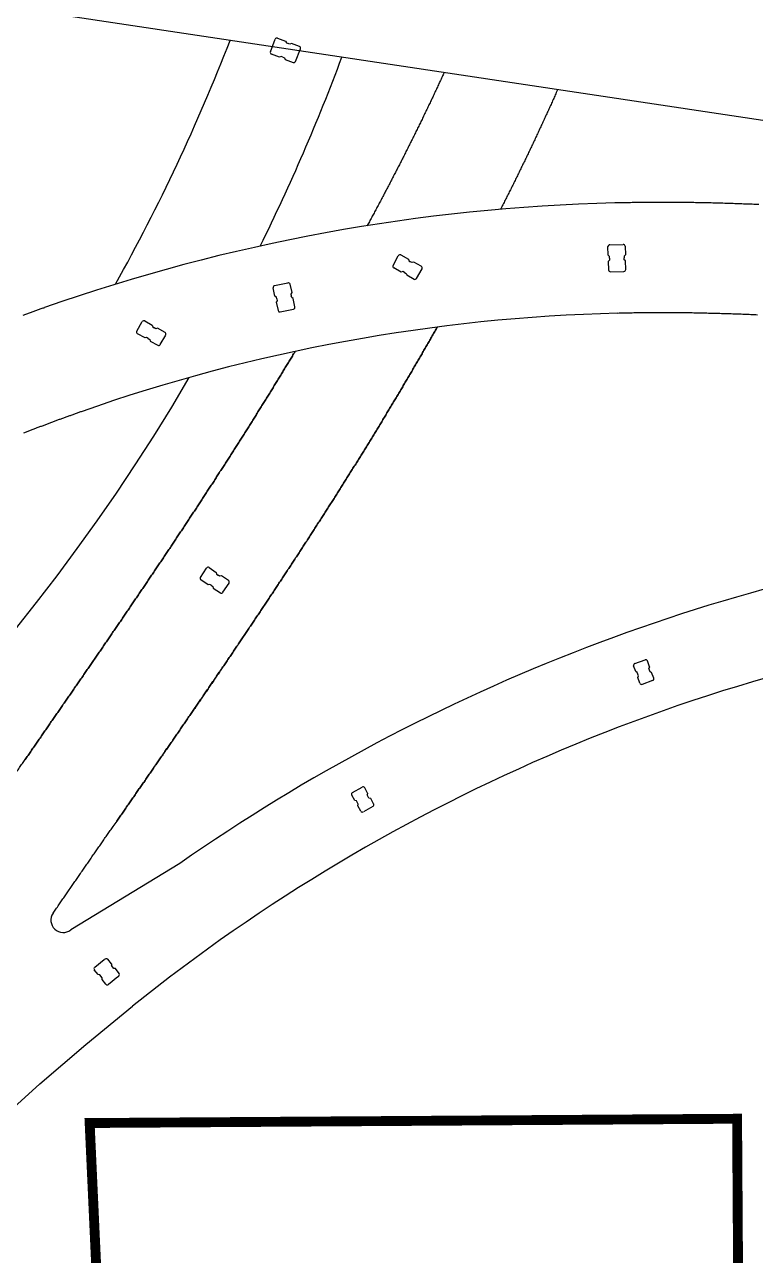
# Model space of a CAD drawing. Header units: inches. Extents: x 499362 to 502582, y 2541888 to 2545349.
# Drawn here: x 501450.2 to 501509.7, y 2543411.4 to 2543511.7 of the extents above; entities that cross this region are included whole.
import ezdxf

# ---------------------------------------------------------------- set-up
doc = ezdxf.new("R2010")
doc.units = ezdxf.units.IN
doc.linetypes.add('ACAD_ISO04W100', pattern=[30, 24, -3, 0, -3])
doc.linetypes.add('DASH', pattern=[0.35, 0.25, -0.1])
doc.layers.add('0-段落划分', color=2, linetype='Continuous')
doc.layers.add('桥-立柱', color=5, linetype='Continuous')

# ---------------------------------------------------------------- blocks, each defined once
blk = doc.blocks.new('A$C035667EC')
at = {"layer": '桥-立柱', "color": 1, "linetype": 'Continuous'}
for p, q in [((501470.24, 2543509.53), (501470.63, 2543510.55)), ((501470.82, 2543510.64), (501471.48, 2543510.39)), ((501471.48, 2543510.39), (501471.54, 2543510.26)), ((501471.54, 2543510.26), (501471.68, 2543510.21)), ((501471.82, 2543510.16), (501471.68, 2543510.21)), ((501471.95, 2543510.21), (501471.82, 2543510.16)), ((501472.6, 2543509.96), (501471.95, 2543510.21)), ((501470.98, 2543509.08), (501470.33, 2543509.33)), ((501471.11, 2543509.14), (501470.98, 2543509.08)), ((501471.25, 2543509.09), (501471.11, 2543509.14)), ((501471.25, 2543509.09), (501471.39, 2543509.03)), ((501471.39, 2543509.03), (501471.45, 2543508.91)), ((501472.29, 2543508.74), (501472.69, 2543509.77)), ((501471.45, 2543508.91), (501472.1, 2543508.66)), ((501480.23, 2543492.11), (501480.66, 2543492.9)), ((501480.86, 2543492.96), (501481.48, 2543492.62)), ((501497.76, 2543492.94), (501497.74, 2543493.64)), ((501497.86, 2543492.84), (501497.76, 2543492.94)), ((501497.89, 2543493.79), (501498.99, 2543493.82)), ((501499.16, 2543492.97), (501499.06, 2543492.87)), ((501499.14, 2543493.67), (501499.16, 2543492.97)), ((501480.9, 2543491.57), (501480.29, 2543491.91)), ((501481.48, 2543492.62), (501481.52, 2543492.48)), ((501481.52, 2543492.48), (501481.65, 2543492.41)), ((501481.78, 2543492.34), (501481.65, 2543492.41)), ((501481.92, 2543492.38), (501481.78, 2543492.34)), ((501482.53, 2543492.04), (501481.92, 2543492.38)), ((501497.87, 2543492.54), (501497.77, 2543492.44)), ((501497.77, 2543492.44), (501497.79, 2543491.74)), ((501497.87, 2543492.69), (501497.86, 2543492.84)), ((501497.87, 2543492.69), (501497.87, 2543492.54)), ((501499.06, 2543492.87), (501499.07, 2543492.72)), ((501499.07, 2543492.57), (501499.07, 2543492.72)), ((501499.17, 2543492.47), (501499.07, 2543492.57)), ((501499.19, 2543491.77), (501499.17, 2543492.47)), ((501481.04, 2543491.61), (501480.9, 2543491.57)), ((501481.17, 2543491.54), (501481.04, 2543491.61)), ((501481.17, 2543491.54), (501481.3, 2543491.46)), ((501481.3, 2543491.46), (501481.34, 2543491.33)), ((501481.34, 2543491.33), (501481.95, 2543490.99)), ((501482.15, 2543491.05), (501482.59, 2543491.84)), ((501497.94, 2543491.59), (501499.04, 2543491.62)), ((501470.61, 2543489.6), (501470.47, 2543490.28)), ((501470.58, 2543490.46), (501471.66, 2543490.69)), ((501471.83, 2543490.58), (501471.98, 2543489.89)), ((501471.98, 2543489.89), (501471.9, 2543489.77)), ((501470.73, 2543489.52), (501470.61, 2543489.6)), ((501470.79, 2543489.23), (501470.72, 2543489.11)), ((501470.72, 2543489.11), (501470.86, 2543488.42)), ((501470.76, 2543489.37), (501470.73, 2543489.52)), ((501470.76, 2543489.37), (501470.79, 2543489.23)), ((501471.9, 2543489.77), (501471.94, 2543489.63)), ((501471.97, 2543489.48), (501471.94, 2543489.63)), ((501472.09, 2543489.4), (501471.97, 2543489.48)), ((501472.23, 2543488.72), (501472.09, 2543489.4)), ((501471.04, 2543488.31), (501472.12, 2543488.54)), ((501459.35, 2543486.75), (501459.8, 2543487.53)), ((501460.01, 2543487.58), (501460.61, 2543487.23)), ((501460.61, 2543487.23), (501460.65, 2543487.1)), ((501460.65, 2543487.1), (501460.78, 2543487.02)), ((501460.91, 2543486.95), (501460.78, 2543487.02)), ((501461.05, 2543486.98), (501460.91, 2543486.95)), ((501461.65, 2543486.64), (501461.05, 2543486.98)), ((501460.02, 2543486.19), (501459.41, 2543486.54)), ((501460.15, 2543486.23), (501460.02, 2543486.19)), ((501460.28, 2543486.15), (501460.15, 2543486.23)), ((501460.28, 2543486.15), (501460.41, 2543486.08)), ((501460.41, 2543486.08), (501460.45, 2543485.94)), ((501460.45, 2543485.94), (501461.06, 2543485.6)), ((501461.26, 2543485.65), (501461.71, 2543486.43)), ((501464.54, 2543466.67), (501465.04, 2543467.42)), ((501465.24, 2543467.46), (501465.83, 2543467.07)), ((501465.83, 2543467.07), (501465.85, 2543466.93)), ((501465.85, 2543466.93), (501465.98, 2543466.85)), ((501466.1, 2543466.77), (501465.98, 2543466.85)), ((501466.24, 2543466.79), (501466.1, 2543466.77)), ((501466.82, 2543466.41), (501466.24, 2543466.79)), ((501465.16, 2543466.07), (501464.58, 2543466.46)), ((501465.3, 2543466.1), (501465.16, 2543466.07)), ((501465.42, 2543466.02), (501465.3, 2543466.1)), ((501465.42, 2543466.02), (501465.55, 2543465.93)), ((501465.55, 2543465.93), (501465.58, 2543465.8)), ((501465.58, 2543465.8), (501466.16, 2543465.41)), ((501466.37, 2543465.45), (501466.87, 2543466.2)), ((501456.21, 2543434.27), (501455.89, 2543434.66)), ((501455.92, 2543434.87), (501456.7, 2543435.5)), ((501457.3, 2543435.15), (501456.99, 2543435.54)), ((501457.3, 2543435.15), (501457.28, 2543435.01)), ((501457.47, 2543434.77), (501457.28, 2543435.01)), ((501457.61, 2543434.76), (501457.47, 2543434.77)), ((501457.92, 2543434.37), (501457.61, 2543434.76)), ((501456.35, 2543434.25), (501456.21, 2543434.27)), ((501456.54, 2543434.02), (501456.35, 2543434.25)), ((501456.52, 2543433.88), (501456.54, 2543434.02)), ((501456.83, 2543433.49), (501456.52, 2543433.88)), ((501457.82, 2543434.09), (501457.04, 2543433.47))]:
    blk.add_line(p, q, dxfattribs=at)
at = {"layer": '桥-立柱', "color": 1, "ltscale": 10}
for p, q in [((501499.92, 2543459.64), (501500.77, 2543459.94)), ((501501.13, 2543459.38), (501500.96, 2543459.85)), ((501500, 2543458.98), (501499.83, 2543459.45)), ((501500.13, 2543458.92), (501500, 2543458.98)), ((501500.23, 2543458.63), (501500.13, 2543458.92)), ((501501.13, 2543459.38), (501501.07, 2543459.25)), ((501501.17, 2543458.97), (501501.07, 2543459.25)), ((501501.3, 2543458.91), (501501.17, 2543458.97)), ((501501.47, 2543458.44), (501501.3, 2543458.91)), ((501500.17, 2543458.51), (501500.23, 2543458.63)), ((501500.34, 2543458.04), (501500.17, 2543458.51)), ((501501.38, 2543458.25), (501500.53, 2543457.94)), ((501477.11, 2543448.48), (501476.87, 2543448.92)), ((501476.93, 2543449.12), (501477.71, 2543449.56)), ((501478.16, 2543449.07), (501477.92, 2543449.5)), ((501478.16, 2543449.07), (501478.12, 2543448.93)), ((501478.27, 2543448.67), (501478.12, 2543448.93)), ((501477.25, 2543448.44), (501477.11, 2543448.48)), ((501477.4, 2543448.18), (501477.25, 2543448.44)), ((501477.36, 2543448.04), (501477.4, 2543448.18)), ((501477.6, 2543447.61), (501477.36, 2543448.04)), ((501478.59, 2543447.99), (501477.81, 2543447.55)), ((501478.41, 2543448.63), (501478.27, 2543448.67)), ((501478.65, 2543448.19), (501478.41, 2543448.63))]:
    blk.add_line(p, q, dxfattribs=at)
at = {"layer": '桥-立柱', "color": 1, "linetype": 'Continuous'}
for centre, radius, start, end in [((501470.77, 2543510.5), 0.15, 69.1138, 159.1138), ((501472.55, 2543509.82), 0.15, 339.1138, 69.1138), ((501470.38, 2543509.47), 0.15, 159.1138, 249.1138), ((501472.15, 2543508.8), 0.15, 249.1138, 339.1138), ((501480.79, 2543492.83), 0.15, 61.1857, 151.1857), ((501497.89, 2543493.64), 0.15, 91.3869, 181.3869), ((501498.99, 2543493.67), 0.15, 1.3869, 91.3869), ((501480.36, 2543492.04), 0.15, 151.1857, 241.1857), ((501482.46, 2543491.91), 0.15, 331.1857, 61.1857), ((501482.02, 2543491.12), 0.15, 241.1857, 331.1857), ((501497.94, 2543491.74), 0.15, 181.3869, 271.3869), ((501499.04, 2543491.77), 0.15, 271.3869, 1.3869), ((501470.61, 2543490.31), 0.15, 102.0821, 192.0821), ((501471.69, 2543490.54), 0.15, 12.0821, 102.0821), ((501471.01, 2543488.46), 0.15, 192.0821, 282.0821), ((501472.09, 2543488.69), 0.15, 282.0821, 12.0821), ((501459.93, 2543487.45), 0.15, 60.1613, 150.1613), ((501459.48, 2543486.67), 0.15, 150.1613, 240.1613), ((501461.58, 2543486.51), 0.15, 330.1613, 60.1613), ((501461.13, 2543485.73), 0.15, 240.1613, 330.1613), ((501465.16, 2543467.34), 0.15, 56.3032, 146.3032), ((501464.66, 2543466.59), 0.15, 146.3032, 236.3032), ((501466.74, 2543466.28), 0.15, 326.3032, 56.3032), ((501466.24, 2543465.53), 0.15, 236.3032, 326.3032), ((501456.01, 2543434.75), 0.15, 128.7335, 218.7335), ((501456.87, 2543435.3), 0.264, 64.2258, 131.3138), ((501457.67, 2543434.31), 0.264, 306.1533, 13.2413), ((501456.95, 2543433.58), 0.15, 218.7335, 308.7335)]:
    blk.add_arc(centre, radius, start, end, dxfattribs=at)
at = {"layer": '桥-立柱', "color": 1, "ltscale": 10}
for centre, start, end in [((501500.82, 2543459.8), 19.6349, 109.6349), ((501499.97, 2543459.5), 109.6349, 199.6349), ((501500.48, 2543458.09), 199.6349, 289.6349), ((501501.33, 2543458.39), 289.6349, 19.6349), ((501477, 2543448.99), 119.1842, 209.1842), ((501477.79, 2543449.43), 29.1842, 119.1842), ((501478.52, 2543448.12), 299.1842, 29.1842), ((501477.73, 2543447.68), 209.1842, 299.1842)]:
    blk.add_arc(centre, 0.15, start, end, dxfattribs=at)
blk = doc.blocks.new('A$C3A006F90')
at = {"layer": '0-段落划分', "color": 2}
for p, q in [((501806.55, 2543459.27), (501246.95, 2543543.62)), ((501462.85, 2543443.33), (501453.98, 2543437.93))]:
    blk.add_line(p, q, dxfattribs=at)
at = {"layer": '0-段落划分', "color": 2, "flags": 128}
for points in [[(501484.39, 2543507.83, 0.000248), (501484.31, 2543507.66, 0.000529), (501484.14, 2543507.29, 0.000526), (501483.97, 2543506.93, 0.000523), (501483.8, 2543506.56, 0.00052), (501483.63, 2543506.2, 0.000516), (501483.46, 2543505.83, 0.000513), (501483.29, 2543505.47, 0.00051), (501483.11, 2543505.11, 0.000507), (501482.94, 2543504.74, 0.000503), (501482.76, 2543504.38, 0.0005), (501482.59, 2543504.02, 0.000497), (501482.41, 2543503.65, 0.000494), (501482.23, 2543503.29, 0.00049), (501482.05, 2543502.93, 0.000487), (501481.88, 2543502.57, 0.000484), (501481.7, 2543502.21, 0.000481), (501481.52, 2543501.85, 0.000477), (501481.33, 2543501.48, 0.000474), (501481.15, 2543501.12, 0.000471), (501480.97, 2543500.76, 0.000468), (501480.79, 2543500.4, 0.000464), (501480.6, 2543500.05, 0.000461), (501480.42, 2543499.69, 0.000458), (501480.23, 2543499.33, 0.000455), (501480.05, 2543498.97, 0.000451), (501479.86, 2543498.61, 0.000448), (501479.67, 2543498.25, 0.000445), (501479.49, 2543497.9, 0.000442), (501479.3, 2543497.54, 0.000438), (501479.11, 2543497.18, 0.000435), (501478.92, 2543496.83, 0.000432), (501478.73, 2543496.47, 0.000429), (501478.54, 2543496.12, 0.000425), (501478.35, 2543495.76, 0.000422), (501478.15, 2543495.41, 0.000073), (501478.12, 2543495.34, 0.000073)], [(501493.64, 2543506.44, 0.000364), (501493.53, 2543506.21, 0.000606), (501493.36, 2543505.82, 0.000602), (501493.19, 2543505.43, 0.000598), (501493.01, 2543505.05, 0.000594), (501492.84, 2543504.66, 0.00059), (501492.66, 2543504.28, 0.000586), (501492.49, 2543503.9, 0.000582), (501492.31, 2543503.51, 0.000578), (501492.13, 2543503.13, 0.000574), (501491.95, 2543502.75, 0.00057), (501491.77, 2543502.36, 0.000566), (501491.59, 2543501.98, 0.000563), (501491.41, 2543501.6, 0.000559), (501491.23, 2543501.22, 0.000555), (501491.05, 2543500.84, 0.000551), (501490.86, 2543500.46, 0.000547), (501490.68, 2543500.08, 0.000543), (501490.5, 2543499.7, 0.000539), (501490.31, 2543499.32, 0.000535), (501490.13, 2543498.95, 0.000532), (501489.94, 2543498.57, 0.000528), (501489.75, 2543498.19, 0.000524), (501489.56, 2543497.82, 0.00052), (501489.37, 2543497.44, 0.000516), (501489.18, 2543497.06, 0.000512), (501488.99, 2543496.69, 0.000007), (501488.99, 2543496.68, 0.000007)], [(501510.04, 2543497.07, -0.00036), (501509.76, 2543497.08, -0.000363), (501509.49, 2543497.09, -0.000365), (501509.21, 2543497.1, -0.000368), (501508.93, 2543497.11, -0.00037), (501508.65, 2543497.12, -0.000373), (501508.37, 2543497.13, -0.000376), (501508.09, 2543497.14, -0.000378), (501507.81, 2543497.15, -0.000381), (501507.53, 2543497.16, -0.000384), (501507.25, 2543497.17, -0.000386), (501506.97, 2543497.18, -0.000389), (501506.69, 2543497.19, -0.000391), (501506.42, 2543497.19, -0.000394), (501506.14, 2543497.2, -0.000397), (501505.86, 2543497.21, -0.000399), (501505.58, 2543497.21, -0.000402), (501505.3, 2543497.22, -0.000405), (501505.02, 2543497.22, -0.000407), (501504.74, 2543497.23, -0.00041), (501504.46, 2543497.23, -0.000412), (501504.18, 2543497.23, -0.000415), (501503.9, 2543497.24, -0.000418), (501503.62, 2543497.24, -0.00042), (501503.34, 2543497.24, -0.000423), (501503.06, 2543497.24, -0.000426), (501502.78, 2543497.25, -0.000428), (501502.5, 2543497.25, -0.000431), (501502.22, 2543497.25, -0.000434), (501501.95, 2543497.25, -0.000436), (501501.67, 2543497.25, -0.000439), (501501.39, 2543497.24, -0.000441), (501501.11, 2543497.24, -0.000444), (501500.83, 2543497.24, -0.000447), (501500.55, 2543497.24, -0.000449), (501500.27, 2543497.24, -0.000452), (501499.99, 2543497.23, -0.000455), (501499.71, 2543497.23, -0.000457), (501499.43, 2543497.22, -0.00046), (501499.15, 2543497.22, -0.000463), (501498.87, 2543497.21, -0.000465), (501498.59, 2543497.21, -0.000465), (501498.31, 2543497.2, -0.000465)], [(501451.83, 2543488.66, -0.000521), (501451.54, 2543488.56, -0.000521), (501451.24, 2543488.45, -0.000518), (501450.95, 2543488.35, -0.000515), (501450.66, 2543488.24, -0.000512), (501450.36, 2543488.14, -0.000509), (501450.07, 2543488.03, -0.000506)], [(501509.91, 2543488.06, -0.000326), (501509.65, 2543488.08, -0.000328), (501509.38, 2543488.09, -0.00033), (501509.11, 2543488.1, -0.000332), (501508.85, 2543488.11, -0.000335), (501508.58, 2543488.12, -0.000337), (501508.32, 2543488.13, -0.000339), (501508.05, 2543488.14, -0.000341), (501507.78, 2543488.15, -0.000343), (501507.52, 2543488.16, -0.000345), (501507.25, 2543488.17, -0.000348), (501506.99, 2543488.17, -0.00035), (501506.72, 2543488.18, -0.000352), (501506.46, 2543488.19, -0.000354), (501506.19, 2543488.2, -0.000356), (501505.93, 2543488.2, -0.000358), (501505.66, 2543488.21, -0.00036), (501505.4, 2543488.21, -0.000363), (501505.13, 2543488.22, -0.000365), (501504.87, 2543488.22, -0.000367), (501504.6, 2543488.23, -0.000369), (501504.34, 2543488.23, -0.000371), (501504.07, 2543488.23, -0.000373), (501503.81, 2543488.24, -0.000375), (501503.54, 2543488.24, -0.000377), (501503.28, 2543488.24, -0.00038), (501503.01, 2543488.24, -0.000382), (501502.75, 2543488.25, -0.000384), (501502.49, 2543488.25, -0.000386), (501502.22, 2543488.25, -0.000388), (501501.96, 2543488.25, -0.00039), (501501.69, 2543488.25, -0.000392), (501501.43, 2543488.24, -0.000394), (501501.17, 2543488.24, -0.000396), (501500.9, 2543488.24, -0.000398), (501500.64, 2543488.24, -0.000401), (501500.37, 2543488.24, -0.000403), (501500.11, 2543488.23, -0.000405), (501499.85, 2543488.23, -0.000407), (501499.58, 2543488.22, -0.000409), (501499.32, 2543488.22, -0.000411), (501499.06, 2543488.21, -0.000413), (501498.79, 2543488.21, -0.000438), (501498.52, 2543488.2, -0.000438)], [(501457.66, 2543446.69, -0.000002), (501457.89, 2543447.03, -0.000005), (501458.12, 2543447.36, -0.000008), (501458.35, 2543447.69, -0.000012), (501458.58, 2543448.03, -0.000015), (501458.81, 2543448.36, -0.000018), (501459.04, 2543448.69, -0.000022), (501459.27, 2543449.03, -0.000025), (501459.5, 2543449.36, -0.000028), (501459.73, 2543449.7, -0.000031), (501459.97, 2543450.03, -0.000035), (501460.2, 2543450.37, -0.000038), (501460.43, 2543450.7, -0.000041), (501460.66, 2543451.03, -0.000045), (501460.89, 2543451.37, -0.000048), (501461.12, 2543451.7, -0.000051), (501461.35, 2543452.04, -0.000055), (501461.58, 2543452.37, -0.000058), (501461.81, 2543452.71, -0.000061), (501462.04, 2543453.04, -0.000065), (501462.28, 2543453.38, -0.000068), (501462.51, 2543453.72, -0.000071), (501462.74, 2543454.05, -0.000075), (501462.97, 2543454.39, -0.000078), (501463.2, 2543454.72, -0.000081), (501463.43, 2543455.06, -0.000084), (501463.66, 2543455.4, -0.000088), (501463.89, 2543455.73, -0.000091), (501464.12, 2543456.07, -0.000094), (501464.35, 2543456.41, -0.000098), (501464.58, 2543456.74, -0.000101), (501464.81, 2543457.08, -0.000104), (501465.04, 2543457.42, -0.000108), (501465.27, 2543457.76, -0.000111), (501465.5, 2543458.09, -0.000114), (501465.73, 2543458.43, -0.000118), (501465.96, 2543458.77, -0.000121), (501466.19, 2543459.11, -0.000125), (501466.43, 2543459.45, -0.00013), (501466.66, 2543459.79, -0.000134), (501466.89, 2543460.13, -0.000137), (501467.12, 2543460.47, -0.00014), (501467.34, 2543460.81, -0.000144), (501467.57, 2543461.15, -0.000147), (501467.8, 2543461.49, -0.000151), (501468.03, 2543461.83, -0.000154), (501468.26, 2543462.17, -0.000158), (501468.49, 2543462.51, -0.000161), (501468.72, 2543462.85, -0.000165), (501468.95, 2543463.19, -0.000168), (501469.17, 2543463.53, -0.000172), (501469.4, 2543463.87, -0.000175), (501469.63, 2543464.22, -0.000179), (501469.86, 2543464.56, -0.000182), (501470.09, 2543464.9, -0.000186), (501470.31, 2543465.24, -0.000189), (501470.54, 2543465.59, -0.000193), (501470.77, 2543465.93, -0.000196), (501470.99, 2543466.27, -0.0002), (501471.22, 2543466.62, -0.000203), (501471.45, 2543466.96, -0.000207), (501471.67, 2543467.3, -0.00021), (501471.9, 2543467.65, -0.000214), (501472.12, 2543467.99, -0.000217), (501472.35, 2543468.34, -0.000221), (501472.57, 2543468.68, -0.000224), (501472.8, 2543469.03, -0.000228), (501473.02, 2543469.37, -0.000232), (501473.25, 2543469.72, -0.000235), (501473.47, 2543470.07, -0.000239), (501473.7, 2543470.41, -0.000242), (501473.92, 2543470.76, -0.000246), (501474.14, 2543471.11, -0.000249), (501474.37, 2543471.46, -0.000253), (501474.59, 2543471.8, -0.000257), (501474.81, 2543472.15, -0.00026), (501475.03, 2543472.5, -0.000264), (501475.26, 2543472.85, -0.000267), (501475.48, 2543473.2, -0.000271), (501475.7, 2543473.55, -0.000274), (501475.92, 2543473.9, -0.000278), (501476.14, 2543474.25, -0.000282), (501476.36, 2543474.6, -0.000285), (501476.58, 2543474.95, -0.000289), (501476.8, 2543475.3, -0.000293), (501477.02, 2543475.65, -0.000296), (501477.24, 2543476, -0.0003), (501477.46, 2543476.36, -0.000303), (501477.68, 2543476.71, -0.000307), (501477.9, 2543477.06, -0.000311), (501478.11, 2543477.41, -0.000314), (501478.33, 2543477.77, -0.000318), (501478.55, 2543478.12, -0.000322), (501478.76, 2543478.48, -0.000325), (501478.98, 2543478.83, -0.000329), (501479.2, 2543479.19, -0.000332), (501479.41, 2543479.54, -0.000336), (501479.63, 2543479.9, -0.00034), (501479.84, 2543480.25, -0.000343), (501480.06, 2543480.61, -0.000347), (501480.27, 2543480.97, -0.000351), (501480.48, 2543481.32, -0.000354), (501480.7, 2543481.68, -0.000358), (501480.91, 2543482.04, -0.000362), (501481.12, 2543482.4, -0.000366), (501481.33, 2543482.75, -0.000369), (501481.54, 2543483.11, -0.000373), (501481.75, 2543483.47, -0.000377), (501481.96, 2543483.83, -0.00038), (501482.17, 2543484.19, -0.000384), (501482.38, 2543484.55, -0.000388), (501482.59, 2543484.91, -0.000391), (501482.8, 2543485.28, -0.000395), (501483.01, 2543485.64, -0.000399), (501483.22, 2543486, -0.000403), (501483.42, 2543486.36, -0.000406), (501483.63, 2543486.73, -0.000395), (501483.83, 2543487.08, -0.000395)], [(501483.83, 2543487.08, 0.000395), (501483.63, 2543486.73, 0.000406), (501483.42, 2543486.36, 0.000403), (501483.22, 2543486, 0.000399), (501483.01, 2543485.64, 0.000395), (501482.8, 2543485.28, 0.000391), (501482.59, 2543484.91, 0.000388), (501482.38, 2543484.55, 0.000384), (501482.17, 2543484.19, 0.00038), (501481.96, 2543483.83, 0.000377), (501481.75, 2543483.47, 0.000373), (501481.54, 2543483.11, 0.000369), (501481.33, 2543482.75, 0.000366), (501481.12, 2543482.4, 0.000362), (501480.91, 2543482.04, 0.000358), (501480.7, 2543481.68, 0.000354), (501480.48, 2543481.32, 0.000351), (501480.27, 2543480.97, 0.000347), (501480.06, 2543480.61, 0.000343), (501479.84, 2543480.25, 0.00034), (501479.63, 2543479.9, 0.000336), (501479.41, 2543479.54, 0.000332), (501479.2, 2543479.19, 0.000329), (501478.98, 2543478.83, 0.000325), (501478.76, 2543478.48, 0.000322), (501478.55, 2543478.12, 0.000318), (501478.33, 2543477.77, 0.000314), (501478.11, 2543477.41, 0.000311), (501477.9, 2543477.06, 0.000307), (501477.68, 2543476.71, 0.000303), (501477.46, 2543476.36, 0.0003), (501477.24, 2543476, 0.000296), (501477.02, 2543475.65, 0.000293), (501476.8, 2543475.3, 0.000289), (501476.58, 2543474.95, 0.000285), (501476.36, 2543474.6, 0.000282), (501476.14, 2543474.25, 0.000278), (501475.92, 2543473.9, 0.000274), (501475.7, 2543473.55, 0.000271), (501475.48, 2543473.2, 0.000267), (501475.26, 2543472.85, 0.000264), (501475.03, 2543472.5, 0.00026), (501474.81, 2543472.15, 0.000257), (501474.59, 2543471.8, 0.000253), (501474.37, 2543471.46, 0.000249), (501474.14, 2543471.11, 0.000246), (501473.92, 2543470.76, 0.000242), (501473.7, 2543470.41, 0.000239), (501473.47, 2543470.07, 0.000235), (501473.25, 2543469.72, 0.000232), (501473.02, 2543469.37, 0.000228), (501472.8, 2543469.03, 0.000224), (501472.57, 2543468.68, 0.000221), (501472.35, 2543468.34, 0.000217), (501472.12, 2543467.99, 0.000214), (501471.9, 2543467.65, 0.00021), (501471.67, 2543467.3, 0.000207), (501471.45, 2543466.96, 0.000203), (501471.22, 2543466.62, 0.0002), (501470.99, 2543466.27, 0.000196), (501470.77, 2543465.93, 0.000193), (501470.54, 2543465.59, 0.000189), (501470.31, 2543465.24, 0.000186), (501470.09, 2543464.9, 0.000182), (501469.86, 2543464.56, 0.000179), (501469.63, 2543464.22, 0.000175), (501469.4, 2543463.87, 0.000172), (501469.17, 2543463.53, 0.000168), (501468.95, 2543463.19, 0.000165), (501468.72, 2543462.85, 0.000161), (501468.49, 2543462.51, 0.000158), (501468.26, 2543462.17, 0.000154), (501468.03, 2543461.83, 0.000151), (501467.8, 2543461.49, 0.000147), (501467.57, 2543461.15, 0.000144), (501467.34, 2543460.81, 0.00014), (501467.12, 2543460.47, 0.000137), (501466.89, 2543460.13, 0.000134), (501466.66, 2543459.79, 0.00013), (501466.43, 2543459.45, 0.000125), (501466.2, 2543459.12, 0.000121), (501465.97, 2543458.78, 0.000118), (501465.74, 2543458.44, 0.000114), (501465.51, 2543458.1, 0.000111), (501465.28, 2543457.76, 0.000108), (501465.05, 2543457.42, 0.000104), (501464.82, 2543457.09, 0.000101), (501464.59, 2543456.75, 0.000098), (501464.36, 2543456.41, 0.000094), (501464.13, 2543456.07, 0.000091), (501463.89, 2543455.74, 0.000088), (501463.66, 2543455.4, 0.000084), (501463.43, 2543455.06, 0.000081), (501463.2, 2543454.73, 0.000078), (501462.97, 2543454.39, 0.000075), (501462.74, 2543454.05, 0.000071), (501462.51, 2543453.72, 0.000068), (501462.28, 2543453.38, 0.000065), (501462.05, 2543453.05, 0.000061), (501461.82, 2543452.71, 0.000058), (501461.58, 2543452.38, 0.000055), (501461.35, 2543452.04, 0.000051), (501461.12, 2543451.71, 0.000048), (501460.89, 2543451.37, 0.000045), (501460.66, 2543451.04, 0.000041), (501460.43, 2543450.7, 0.000038), (501460.2, 2543450.37, 0.000035), (501459.97, 2543450.03, 0.000031), (501459.74, 2543449.7, 0.000028), (501459.5, 2543449.36, 0.000025), (501459.27, 2543449.03, 0.000022), (501459.04, 2543448.7, 0.000018), (501458.81, 2543448.36, 0.000015), (501458.58, 2543448.03, 0.000012), (501458.35, 2543447.69, 0.000008), (501458.12, 2543447.36, 0.000005), (501457.89, 2543447.03, 0.000002), (501457.66, 2543446.69)], [(501450.26, 2543451.82, -0.000002), (501450.49, 2543452.15, -0.000005), (501450.72, 2543452.48, -0.000008), (501450.95, 2543452.82, -0.000012), (501451.18, 2543453.15, -0.000015), (501451.41, 2543453.48, -0.000018), (501451.64, 2543453.82, -0.000022), (501451.87, 2543454.15, -0.000025), (501452.1, 2543454.48, -0.000028), (501452.33, 2543454.82, -0.000031), (501452.56, 2543455.15, -0.000035), (501452.79, 2543455.48, -0.000038), (501453.02, 2543455.82, -0.000041), (501453.25, 2543456.15, -0.000045), (501453.48, 2543456.48, -0.000048), (501453.71, 2543456.82, -0.000051), (501453.94, 2543457.15, -0.000055), (501454.17, 2543457.48, -0.000058), (501454.4, 2543457.82, -0.000061), (501454.63, 2543458.15, -0.000065), (501454.86, 2543458.48, -0.000068), (501455.09, 2543458.82, -0.000071), (501455.32, 2543459.15, -0.000075), (501455.55, 2543459.49, -0.000078), (501455.78, 2543459.82, -0.000081), (501456.01, 2543460.15, -0.000084), (501456.24, 2543460.49, -0.000088), (501456.47, 2543460.82, -0.000091), (501456.7, 2543461.16, -0.000094), (501456.93, 2543461.49, -0.000098), (501457.15, 2543461.82, -0.000101), (501457.38, 2543462.16, -0.000104), (501457.61, 2543462.49, -0.000108), (501457.84, 2543462.83, -0.000111), (501458.07, 2543463.16, -0.000114), (501458.3, 2543463.5, -0.000118), (501458.52, 2543463.83, -0.000121), (501458.75, 2543464.17, -0.000124), (501458.98, 2543464.5, -0.000127), (501459.2, 2543464.84, -0.00013), (501459.43, 2543465.17, -0.000134), (501459.66, 2543465.51, -0.000137), (501459.89, 2543465.84, -0.00014), (501460.11, 2543466.18, -0.000144), (501460.34, 2543466.51, -0.000147), (501460.56, 2543466.85, -0.00015), (501460.79, 2543467.19, -0.000154), (501461.02, 2543467.52, -0.000157), (501461.24, 2543467.86, -0.00016), (501461.47, 2543468.19, -0.000163), (501461.69, 2543468.53, -0.000167), (501461.92, 2543468.87, -0.00017), (501462.14, 2543469.2, -0.000173), (501462.36, 2543469.54, -0.000177), (501462.59, 2543469.88, -0.00018), (501462.81, 2543470.22, -0.000183), (501463.04, 2543470.55, -0.000186), (501463.26, 2543470.89, -0.00019), (501463.48, 2543471.23, -0.000193), (501463.7, 2543471.57, -0.000196), (501463.93, 2543471.9, -0.0002), (501464.15, 2543472.24, -0.000203), (501464.37, 2543472.58, -0.000206), (501464.59, 2543472.92, -0.000209), (501464.81, 2543473.26, -0.000213), (501465.03, 2543473.6, -0.000216), (501465.25, 2543473.94, -0.000219), (501465.48, 2543474.27, -0.000223), (501465.7, 2543474.61, -0.000226), (501465.91, 2543474.95, -0.000229), (501466.13, 2543475.29, -0.000232), (501466.35, 2543475.63, -0.000236), (501466.57, 2543475.97, -0.000239), (501466.79, 2543476.31, -0.000242), (501467.01, 2543476.65, -0.000246), (501467.23, 2543477, -0.000249), (501467.44, 2543477.34, -0.000252), (501467.66, 2543477.68, -0.000255), (501467.88, 2543478.02, -0.000259), (501468.09, 2543478.36, -0.000262), (501468.31, 2543478.7, -0.000265), (501468.53, 2543479.04, -0.000268), (501468.74, 2543479.39, -0.000272), (501468.96, 2543479.73, -0.000275), (501469.17, 2543480.07, -0.000278), (501469.38, 2543480.41, -0.000282), (501469.6, 2543480.76, -0.000285), (501469.81, 2543481.1, -0.000288), (501470.02, 2543481.44, -0.000291), (501470.24, 2543481.79, -0.000295), (501470.45, 2543482.13, -0.000298), (501470.66, 2543482.48, -0.000301), (501470.87, 2543482.82, -0.000305), (501471.08, 2543483.17, -0.000308), (501471.29, 2543483.51, -0.000311), (501471.5, 2543483.86, -0.000314), (501471.71, 2543484.2, -0.000318), (501471.92, 2543484.55, -0.000321), (501472.13, 2543484.89, -0.000185), (501472.25, 2543485.09, -0.000185)], [(501472.25, 2543485.09, 0.000185), (501472.13, 2543484.89, 0.000321), (501471.92, 2543484.55, 0.000318), (501471.71, 2543484.2, 0.000314), (501471.5, 2543483.86, 0.000311), (501471.29, 2543483.51, 0.000308), (501471.08, 2543483.17, 0.000305), (501470.87, 2543482.82, 0.000301), (501470.66, 2543482.48, 0.000298), (501470.45, 2543482.13, 0.000295), (501470.24, 2543481.79, 0.000291), (501470.02, 2543481.44, 0.000288), (501469.81, 2543481.1, 0.000285), (501469.6, 2543480.76, 0.000282), (501469.38, 2543480.41, 0.000278), (501469.17, 2543480.07, 0.000275), (501468.96, 2543479.73, 0.000272), (501468.74, 2543479.39, 0.000268), (501468.53, 2543479.04, 0.000265), (501468.31, 2543478.7, 0.000262), (501468.09, 2543478.36, 0.000259), (501467.88, 2543478.02, 0.000255), (501467.66, 2543477.68, 0.000252), (501467.44, 2543477.34, 0.000249), (501467.23, 2543477, 0.000246), (501467.01, 2543476.65, 0.000242), (501466.79, 2543476.31, 0.000239), (501466.57, 2543475.97, 0.000236), (501466.35, 2543475.63, 0.000232), (501466.13, 2543475.29, 0.000229), (501465.91, 2543474.95, 0.000226), (501465.7, 2543474.61, 0.000223), (501465.48, 2543474.27, 0.000219), (501465.25, 2543473.94, 0.000216), (501465.03, 2543473.6, 0.000213), (501464.81, 2543473.26, 0.000209), (501464.59, 2543472.92, 0.000206), (501464.37, 2543472.58, 0.000203), (501464.15, 2543472.24, 0.0002), (501463.93, 2543471.9, 0.000196), (501463.7, 2543471.57, 0.000193), (501463.48, 2543471.23, 0.00019), (501463.26, 2543470.89, 0.000186), (501463.04, 2543470.55, 0.000183), (501462.81, 2543470.22, 0.00018), (501462.59, 2543469.88, 0.000177), (501462.36, 2543469.54, 0.000173), (501462.14, 2543469.2, 0.00017), (501461.92, 2543468.87, 0.000167), (501461.69, 2543468.53, 0.000163), (501461.47, 2543468.19, 0.00016), (501461.24, 2543467.86, 0.000157), (501461.02, 2543467.52, 0.000154), (501460.79, 2543467.19, 0.00015), (501460.56, 2543466.85, 0.000147), (501460.34, 2543466.51, 0.000144), (501460.11, 2543466.18, 0.00014), (501459.89, 2543465.84, 0.000137), (501459.66, 2543465.51, 0.000134), (501459.43, 2543465.17, 0.00013), (501459.2, 2543464.84, 0.000127), (501458.98, 2543464.5, 0.000124), (501458.75, 2543464.17, 0.000121), (501458.52, 2543463.83, 0.000118), (501458.29, 2543463.5, 0.000114), (501458.07, 2543463.16, 0.000111), (501457.84, 2543462.83, 0.000108), (501457.61, 2543462.49, 0.000104), (501457.38, 2543462.16, 0.000101), (501457.15, 2543461.82, 0.000098), (501456.93, 2543461.49, 0.000094), (501456.7, 2543461.16, 0.000091), (501456.47, 2543460.82, 0.000088), (501456.24, 2543460.49, 0.000084), (501456.01, 2543460.15, 0.000081), (501455.78, 2543459.82, 0.000078), (501455.55, 2543459.49, 0.000075), (501455.32, 2543459.15, 0.000071), (501455.09, 2543458.82, 0.000068), (501454.86, 2543458.48, 0.000065), (501454.63, 2543458.15, 0.000061), (501454.4, 2543457.82, 0.000058), (501454.17, 2543457.48, 0.000055), (501453.94, 2543457.15, 0.000051), (501453.71, 2543456.82, 0.000048), (501453.48, 2543456.48, 0.000045), (501453.25, 2543456.15, 0.000041), (501453.02, 2543455.82, 0.000038), (501452.79, 2543455.48, 0.000035), (501452.56, 2543455.15, 0.000031), (501452.33, 2543454.82, 0.000028), (501452.1, 2543454.48, 0.000025), (501451.87, 2543454.15, 0.000022), (501451.64, 2543453.82, 0.000018), (501451.41, 2543453.48, 0.000015), (501451.18, 2543453.15, 0.000012), (501450.95, 2543452.82, 0.000008), (501450.72, 2543452.48, 0.000005), (501450.49, 2543452.15, 0.000002), (501450.26, 2543451.82)], [(501454.84, 2543480.18, -0.000491), (501454.55, 2543480.08, -0.000463), (501454.27, 2543479.98, -0.00046), (501453.99, 2543479.88, -0.000458), (501453.72, 2543479.78, -0.000456), (501453.44, 2543479.68, -0.000453), (501453.16, 2543479.58, -0.000451), (501452.88, 2543479.48, -0.000449), (501452.61, 2543479.37, -0.000446), (501452.33, 2543479.27, -0.000444), (501452.05, 2543479.17, -0.000442), (501451.78, 2543479.06, -0.000439), (501451.5, 2543478.96, -0.000437), (501451.22, 2543478.85, -0.000435), (501450.95, 2543478.75, -0.000432), (501450.67, 2543478.64, -0.00043), (501450.4, 2543478.53, -0.000427), (501450.12, 2543478.43, -0.000425)], [(501448.18, 2543448.82, 0.000016), (501448.41, 2543449.15, 0.000014), (501448.64, 2543449.48, 0.000012), (501448.87, 2543449.82, 0.00001), (501449.1, 2543450.15, 0.000008), (501449.33, 2543450.48, 0.000006), (501449.56, 2543450.82, 0.000005), (501449.79, 2543451.15, 0.000003), (501450.03, 2543451.48), (501450.26, 2543451.82)], [(501452.53, 2543439.28), (501452.59, 2543439.37, 0.000039), (501452.82, 2543439.7, 0.000038), (501453.05, 2543440.04, 0.000036), (501453.28, 2543440.37, 0.000034), (501453.51, 2543440.7, 0.000032), (501453.74, 2543441.03, 0.00003), (501453.97, 2543441.37, 0.000028), (501454.2, 2543441.7, 0.000027), (501454.43, 2543442.03, 0.000025), (501454.66, 2543442.36, 0.000023), (501454.89, 2543442.7, 0.000021), (501455.12, 2543443.03, 0.000019), (501455.35, 2543443.36, 0.000017), (501455.58, 2543443.7, 0.000016), (501455.81, 2543444.03, 0.000014), (501456.04, 2543444.36, 0.000012), (501456.27, 2543444.69, 0.00001), (501456.5, 2543445.03, 0.000008), (501456.73, 2543445.36, 0.000006), (501456.96, 2543445.69, 0.000005), (501457.19, 2543446.03, 0.000003), (501457.43, 2543446.36), (501457.66, 2543446.69)]]:
    blk.add_lwpolyline(points, format="xyb", dxfattribs=at)
blk.add_lwpolyline([(501420.04, 2543387.42), (501422.57, 2543391.7), (501425.25, 2543395.89), (501428.08, 2543399.97), (501431.06, 2543403.94), (501434.17, 2543407.79), (501437.42, 2543411.53), (501440.78, 2543415.15), (501444.25, 2543418.66), (501447.81, 2543422.07), (501451.46, 2543425.37), (501455.19, 2543428.58), (501458.99, 2543431.7)], dxfattribs=at)
at = {"layer": '0-段落划分', "color": 2, "linetype": 'DASH', "ltscale": 2, "const_width": 0.805}
blk.add_lwpolyline([(501461.72, 2543286.42), (501455.51, 2543422.17), (501508.26, 2543422.52), (501508.64, 2543364.98), (501573.41, 2543365.4), (501573.04, 2543422.94), (501620.71, 2543423.25), (501621.09, 2543365.71), (501624.11, 2543365.73), (501624.61, 2543287.48)], close=True, dxfattribs=at)
at = {"layer": '0-段落划分', "color": 6, "linetype": 'ACAD_ISO04W100'}
blk.add_arc((507344.92, 2543658.92), 6000, 174.220781, 192.567374, dxfattribs=at)
at = {"layer": '0-段落划分', "color": 2}
for centre, radius, start, end in [((501318.71, 2543567.94), 159, 330.8826, 338.8071), ((501318.71, 2543567.94), 168, 333.768, 339.4935), ((501502.01, 2543346.25), 151, 91.4048, 109.4088), ((501502.01, 2543346.25), 142, 91.4048, 109.4088), ((501318.71, 2543567.94), 168, 269.9534, 329.6131), ((501551.39, 2543316.72), 154.5, 97.0601, 124.967), ((501551.39, 2543316.72), 147.5, 97.0601, 128.7868), ((501453.35, 2543438.71), 1, 145.4175, 308.7868)]:
    blk.add_arc(centre, radius, start, end, dxfattribs=at)
at = {"layer": '0-段落划分', "color": 2, "linetype": 'Continuous'}
blk.add_blockref('A$C035667EC', (0, 0), dxfattribs=at)

msp = doc.modelspace()

# ---------------------------------------------------------------- block references
at = {"layer": '0-段落划分'}
msp.add_blockref('A$C3A006F90', (0, 0), dxfattribs=at)

doc.saveas('drawing.dxf')
